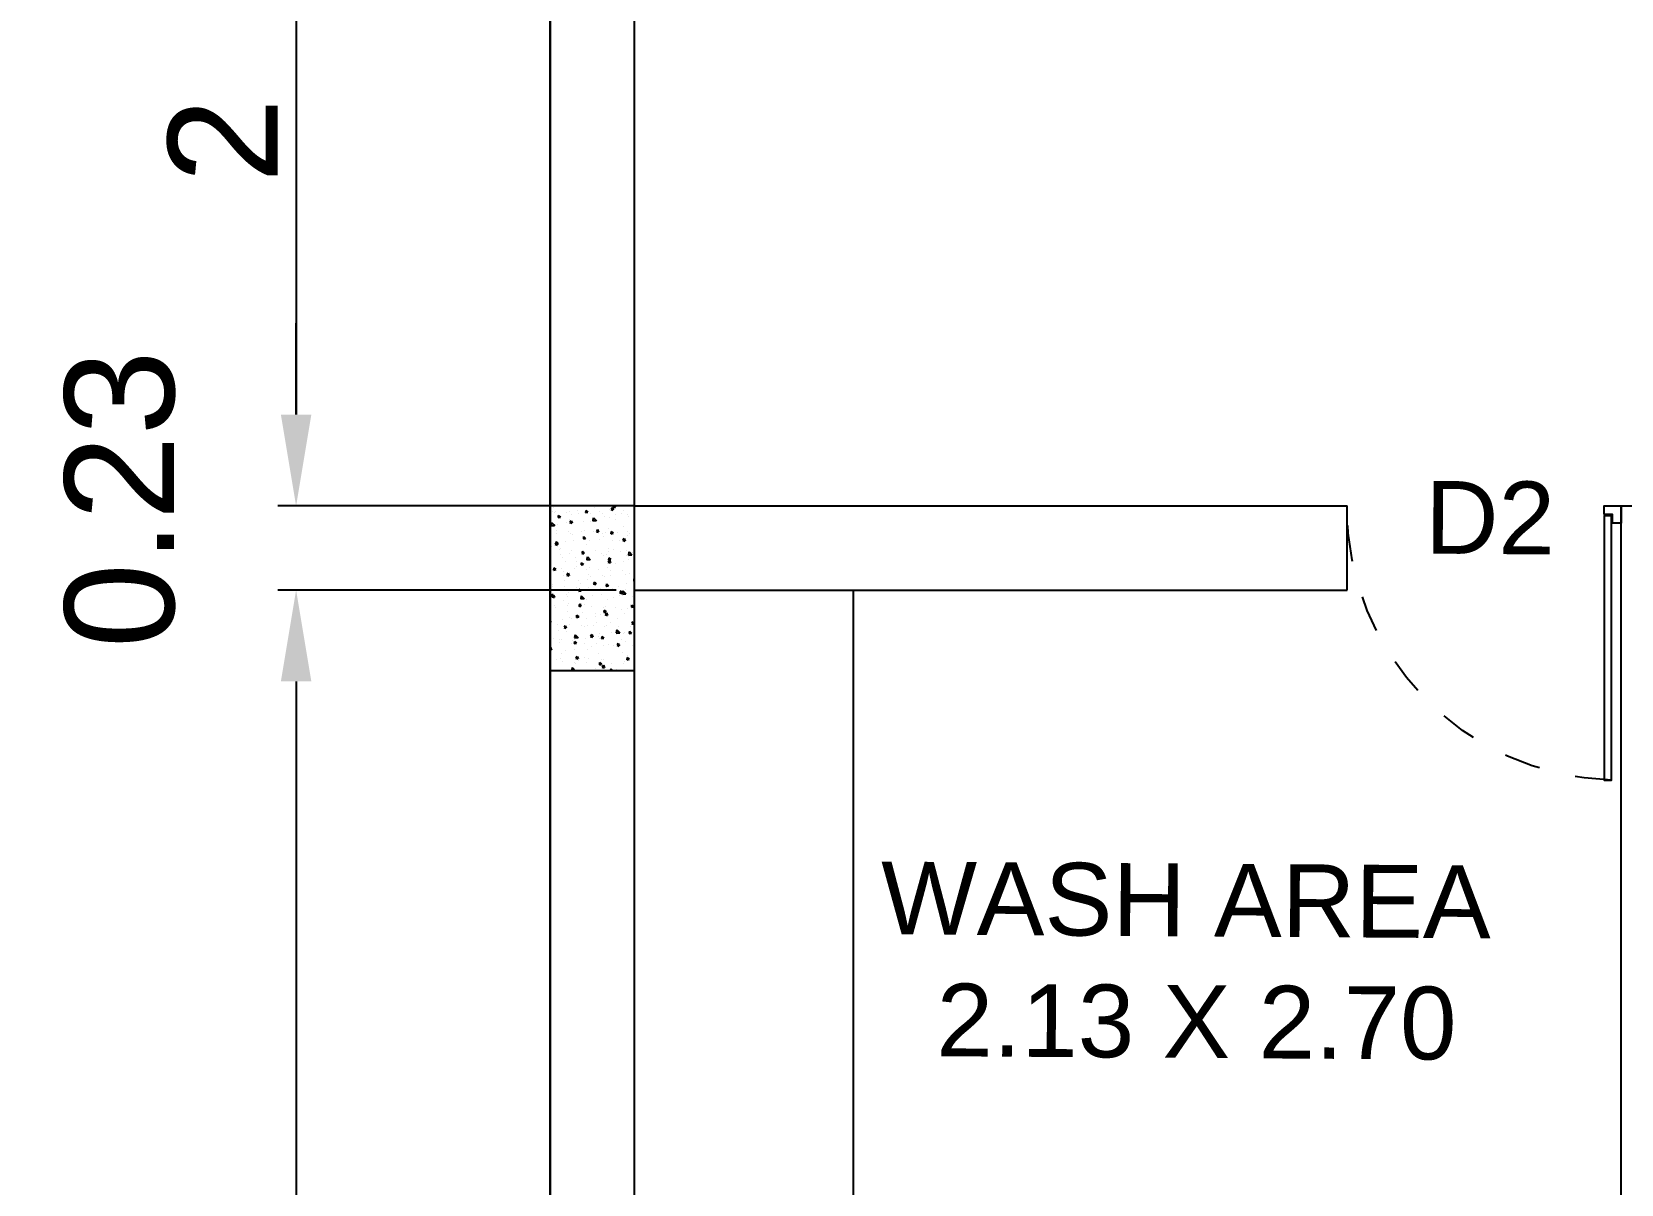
# Model space of a CAD drawing. Header units: metres. Extents: x 0 to 2048, y 111 to 219.
# Drawn here: x 1821.01 to 1825.359, y 168.019 to 171.172 of the extents above; entities that cross this region are included whole.
import ezdxf

# ---------------------------------------------------------------- set-up
doc = ezdxf.new("R2010")
doc.units = ezdxf.units.M
doc.header["$LTSCALE"] = 0.5
doc.header["$MEASUREMENT"] = 0
doc.header["$PDMODE"] = 3
doc.linetypes.add('CONTIN', pattern=[0])
doc.linetypes.add('HIDDEN2', pattern=[0.1875, 0.125, -0.0625])
doc.layers.add('BLK_1_FLR_0_BLT_UP_AREA', color=27, linetype='Continuous')
doc.layers.add('layout bou', color=1, linetype='Continuous', lineweight=60)
doc.layers.add('layout bou @ 1', color=1, linetype='Continuous', lineweight=60)
doc.styles.add('200LT_S', font='arial.ttf', dxfattribs={"height": 0.3})
doc.styles.add('PATTA & SITE', font='arial.ttf', dxfattribs={"height": 1.5})
doc.styles.get("Standard").update_dxf_attribs({"font": ''})
doc.styles.get('Standard').set_extended_font_data('Arial Black')
doc.dimstyles.new('Building Arrow', dxfattribs={"dimscale": 0, "dimtxt": 1, "dimasz": 1, "dimexe": 0.18, "dimexo": 0.0625, "dimgap": 0.09, "dimtad": 0, "dimdec": 1, "dimzin": 0, "dimdsep": 46, "dimtxsty": 'Standard', "dimcen": 0.09, "dimse1": 1, "dimse2": 1, "dimclrt": 7, "dimadec": 1, "dimazin": 0, "dimtfac": 1, "dimtdec": 1, "dimtofl": 0, "dimtmove": 0, "dimatfit": 3, "dimfxl": 0, "dimtolj": 1, "dimtzin": 0, "dimarcsym": 0})

# ---------------------------------------------------------------- blocks, each defined once
blk = doc.blocks.new('*D9')
at = {"layer": 'Defpoints', "color": 0, "lineweight": -3}
for p in [(1764.1257, 208.0316), (1764.1257, 208.0316), (1929.9765, 145.7045)]:
    blk.add_point(p, dxfattribs=at)
at = {"layer": 'layout bou', "color": 0, "lineweight": -2}
for p, q in [((1765.0618, 207.6799), (1845.0867, 177.6063)), ((1929.0405, 146.0562), (1849.0155, 176.1298))]:
    blk.add_line(p, q, dxfattribs=at)
at = {"layer": 'layout bou', "color": 0, "lineweight": -3}
for points in [[(1765.1204, 207.8359), (1765.0031, 207.5239), (1764.1257, 208.0316)], [(1929.0991, 146.2122), (1928.9818, 145.9002), (1929.9765, 145.7045)]]:
    blk.add_solid(points, dxfattribs=at)
at = {"layer": 'layout bou', "color": 7, "lineweight": 15, "insert": (1847.0511, 176.868), "char_height": 1, "attachment_point": 5, "rotation": 339.4036}
blk.add_mtext('\\A1;177.2', dxfattribs=at)

msp = doc.modelspace()

# ---------------------------------------------------------------- linework, layer by layer
at = {"color": 0, "lineweight": -3}
for p, q in [((1822.42887, 177.33467), (1822.42887, 162.08467)), ((1822.42887, 162.08467), (1822.42887, 177.33467)), ((1822.65887, 169.87467), (1822.65887, 171.87467)), ((1822.65887, 169.87467), (1824.60887, 169.87467)), ((1824.60887, 169.64467), (1824.60887, 169.87467)), ((1825.35887, 162.31467), (1825.35887, 169.87467)), ((1825.35887, 169.87467), (1828.88887, 169.87467)), ((1822.65887, 167.51467), (1822.65887, 169.64467)), ((1822.65887, 169.64467), (1824.60887, 169.64467)), ((1823.25887, 167.51467), (1823.25887, 169.64467))]:
    msp.add_line(p, q, dxfattribs=at)
at = {"color": 8, "lineweight": -3}
msp.add_line((1822.42887, 162.08467), (1822.42887, 177.33467), dxfattribs=at)
at = {"color": 7, "lineweight": -3}
for p, q in [((1821.73335, 171.62467), (1821.73335, 170.12467)), ((1821.73335, 170.12467), (1821.73335, 170.37467)), ((1821.73335, 169.39467), (1821.73335, 162.56467)), ((1821.73335, 169.39467), (1821.73335, 169.14467))]:
    msp.add_line(p, q, dxfattribs=at)
at = {"color": 252, "lineweight": -3}
for p, q in [((1822.60887, 169.87467), (1821.68335, 169.87467)), ((1822.60887, 169.87467), (1821.68335, 169.87467)), ((1822.60887, 169.64467), (1821.68335, 169.64467)), ((1822.60887, 169.64467), (1821.68335, 169.64467))]:
    msp.add_line(p, q, dxfattribs=at)
at = {"linetype": 'CONTIN', "lineweight": -3, "ltscale": 0.5}
for p, q in [((1822.42887, 169.87467), (1822.42887, 169.42467)), ((1822.65887, 169.87467), (1822.42887, 169.87467)), ((1822.65887, 169.42467), (1822.65887, 169.87467)), ((1822.42887, 169.42467), (1822.65887, 169.42467))]:
    msp.add_line(p, q, dxfattribs=at)
at = {"lineweight": -3}
for p, q in [((1822.43616, 169.85892), (1822.43616, 169.85892)), ((1822.43626, 169.87174), (1822.43626, 169.87174)), ((1822.44429, 169.86057), (1822.44429, 169.86057)), ((1822.48044, 169.8593), (1822.48044, 169.8593)), ((1822.50312, 169.86275), (1822.50312, 169.86275)), ((1822.52606, 169.86261), (1822.52554, 169.85663)), ((1822.52554, 169.85664), (1822.5318, 169.8578)), ((1822.52606, 169.86261), (1822.53181, 169.85779)), ((1822.55101, 169.86984), (1822.55101, 169.86984)), ((1822.56279, 169.85862), (1822.56279, 169.85862)), ((1822.59128, 169.86586), (1822.59128, 169.86586)), ((1822.59862, 169.86978), (1822.59526, 169.8648)), ((1822.59526, 169.86481), (1822.6013, 169.86278)), ((1822.59862, 169.86978), (1822.6013, 169.86278)), ((1822.60075, 169.87051), (1822.60702, 169.87167)), ((1822.60112, 169.87467), (1822.60076, 169.87051)), ((1822.60344, 169.87467), (1822.60703, 169.87167)), ((1822.62975, 169.86246), (1822.62975, 169.86246)), ((1822.43251, 169.82926), (1822.43113, 169.82037)), ((1822.43113, 169.82037), (1822.44063, 169.82148)), ((1822.43284, 169.82895), (1822.44096, 169.82116)), ((1822.43401, 169.81835), (1822.43401, 169.81835)), ((1822.43988, 169.85765), (1822.43988, 169.85765)), ((1822.44928, 169.8227), (1822.44928, 169.8227)), ((1822.45084, 169.84874), (1822.45032, 169.84276)), ((1822.45032, 169.84276), (1822.45658, 169.84392)), ((1822.45084, 169.84874), (1822.45659, 169.84392)), ((1822.47317, 169.85643), (1822.47317, 169.85643)), ((1822.47366, 169.83076), (1822.47366, 169.83076)), ((1822.48117, 169.83879), (1822.48117, 169.83879)), ((1822.48584, 169.83442), (1822.48248, 169.82944)), ((1822.48248, 169.82945), (1822.48853, 169.82742)), ((1822.48373, 169.83427), (1822.48373, 169.83427)), ((1822.48584, 169.83442), (1822.48853, 169.82742)), ((1822.48709, 169.85184), (1822.48709, 169.85184)), ((1822.50646, 169.85522), (1822.50646, 169.85522)), ((1822.51988, 169.83299), (1822.51988, 169.83299)), ((1822.53819, 169.83237), (1822.53819, 169.83237)), ((1822.53975, 169.854), (1822.53975, 169.854)), ((1822.54647, 169.84252), (1822.54509, 169.83363)), ((1822.5451, 169.83363), (1822.5546, 169.83474)), ((1822.5468, 169.84221), (1822.55492, 169.83442)), ((1822.57304, 169.85278), (1822.57304, 169.85278)), ((1822.57785, 169.84477), (1822.57785, 169.84477)), ((1822.59045, 169.84353), (1822.59045, 169.84353)), ((1822.60633, 169.85157), (1822.60633, 169.85157)), ((1822.6078, 169.83849), (1822.6078, 169.83849)), ((1822.6249, 169.8551), (1822.6249, 169.8551)), ((1822.62989, 169.81723), (1822.62989, 169.81723)), ((1822.63962, 169.85035), (1822.63962, 169.85035)), ((1822.64238, 169.84638), (1822.64238, 169.84638)), ((1822.44558, 169.77473), (1822.44222, 169.76975)), ((1822.44457, 169.77701), (1822.44404, 169.77103)), ((1822.44404, 169.77104), (1822.45031, 169.77219)), ((1822.44457, 169.77701), (1822.45031, 169.77219)), ((1822.44558, 169.77473), (1822.44826, 169.76773)), ((1822.44617, 169.8006), (1822.44617, 169.8006)), ((1822.44629, 169.80714), (1822.44629, 169.80714)), ((1822.4714, 169.77737), (1822.4714, 169.77737)), ((1822.47958, 169.80592), (1822.47958, 169.80592)), ((1822.48484, 169.79846), (1822.48484, 169.79846)), ((1822.48872, 169.79639), (1822.48872, 169.79639)), ((1822.49118, 169.78047), (1822.49118, 169.78047)), ((1822.51287, 169.80471), (1822.51287, 169.80471)), ((1822.51313, 169.80443), (1822.51313, 169.80443)), ((1822.51979, 169.79089), (1822.51926, 169.78491)), ((1822.51926, 169.78491), (1822.52553, 169.78607)), ((1822.51979, 169.79089), (1822.52553, 169.78606)), ((1822.52317, 169.80796), (1822.52317, 169.80796)), ((1822.53594, 169.77899), (1822.53594, 169.77899)), ((1822.54615, 169.80349), (1822.54615, 169.80349)), ((1822.55835, 169.81009), (1822.555, 169.80511)), ((1822.555, 169.80512), (1822.56104, 169.80309)), ((1822.55835, 169.81009), (1822.56104, 169.80309)), ((1822.55932, 169.80669), (1822.55932, 169.80669)), ((1822.56262, 169.78165), (1822.56262, 169.78165)), ((1822.5728, 169.8003), (1822.5728, 169.8003)), ((1822.57559, 169.79139), (1822.57559, 169.79139)), ((1822.57944, 169.80227), (1822.57944, 169.80227)), ((1822.58902, 169.81247), (1822.58902, 169.81247)), ((1822.59501, 169.80476), (1822.59448, 169.79878)), ((1822.59448, 169.79879), (1822.60075, 169.79994)), ((1822.59501, 169.80476), (1822.60075, 169.79994)), ((1822.59876, 169.78038), (1822.59876, 169.78038)), ((1822.61273, 169.80106), (1822.61273, 169.80106)), ((1822.61781, 169.78018), (1822.61781, 169.78018)), ((1822.63087, 169.78576), (1822.62751, 169.78078)), ((1822.62751, 169.78079), (1822.63356, 169.77876)), ((1822.63087, 169.78576), (1822.63356, 169.77875)), ((1822.63976, 169.80414), (1822.63976, 169.80414)), ((1822.64012, 169.793), (1822.64012, 169.793)), ((1822.64602, 169.79984), (1822.64602, 169.79984)), ((1822.43175, 169.76497), (1822.43175, 169.76497)), ((1822.44222, 169.76976), (1822.44827, 169.76773)), ((1822.45378, 169.7552), (1822.45378, 169.7552)), ((1822.45618, 169.74228), (1822.45618, 169.74228)), ((1822.45759, 169.75954), (1822.45759, 169.75954)), ((1822.46089, 169.73451), (1822.46089, 169.73451)), ((1822.48258, 169.74508), (1822.48258, 169.74508)), ((1822.48707, 169.75398), (1822.48707, 169.75398)), ((1822.49703, 169.73324), (1822.49703, 169.73324)), ((1822.51809, 169.7504), (1822.51474, 169.74542)), ((1822.51474, 169.74543), (1822.52078, 169.7434)), ((1822.51809, 169.7504), (1822.52078, 169.74339)), ((1822.52036, 169.75277), (1822.52036, 169.75277)), ((1822.52314, 169.74611), (1822.52314, 169.74611)), ((1822.52816, 169.77009), (1822.52816, 169.77009)), ((1822.52992, 169.7358), (1822.52854, 169.7269)), ((1822.52855, 169.72691), (1822.53804, 169.72801)), ((1822.53025, 169.73548), (1822.53837, 169.72769)), ((1822.55365, 169.75155), (1822.55365, 169.75155)), ((1822.5676, 169.74378), (1822.5676, 169.74378)), ((1822.57333, 169.73801), (1822.57333, 169.73801)), ((1822.58281, 169.74198), (1822.58281, 169.74198)), ((1822.58677, 169.75909), (1822.58677, 169.75909)), ((1822.58694, 169.75034), (1822.58694, 169.75034)), ((1822.5882, 169.72706), (1822.59447, 169.72822)), ((1822.58873, 169.73303), (1822.58821, 169.72706)), ((1822.58873, 169.73303), (1822.59448, 169.72821)), ((1822.60206, 169.75534), (1822.60206, 169.75534)), ((1822.62023, 169.74912), (1822.62023, 169.74912)), ((1822.63787, 169.73962), (1822.63787, 169.73962)), ((1822.6382, 169.75407), (1822.6382, 169.75407)), ((1822.6415, 169.72904), (1822.6415, 169.72904)), ((1822.64388, 169.74905), (1822.6425, 169.74016)), ((1822.64251, 169.74016), (1822.65201, 169.74127)), ((1822.64421, 169.74874), (1822.65233, 169.74095)), ((1822.64977, 169.74582), (1822.64977, 169.74582)), ((1822.65352, 169.7479), (1822.65352, 169.7479)), ((1822.42949, 169.71159), (1822.42949, 169.71159)), ((1822.43829, 169.70528), (1822.43777, 169.69931)), ((1822.43777, 169.69931), (1822.44403, 169.70047)), ((1822.43829, 169.70528), (1822.44404, 169.70046)), ((1822.46083, 169.70386), (1822.46083, 169.70386)), ((1822.46587, 169.69664), (1822.46587, 169.69664)), ((1822.46619, 169.68396), (1822.46619, 169.68396)), ((1822.46915, 169.72399), (1822.46915, 169.72399)), ((1822.47783, 169.69071), (1822.47447, 169.68573)), ((1822.47448, 169.68574), (1822.48052, 169.68371)), ((1822.47783, 169.69071), (1822.48052, 169.6837)), ((1822.48033, 169.69169), (1822.48033, 169.69169)), ((1822.49411, 169.70264), (1822.49411, 169.70264)), ((1822.50033, 169.7082), (1822.50033, 169.7082)), ((1822.50119, 169.72215), (1822.50119, 169.72215)), ((1822.51351, 169.71916), (1822.51299, 169.71318)), ((1822.51299, 169.71319), (1822.51925, 169.71434)), ((1822.51351, 169.71916), (1822.51926, 169.71434)), ((1822.5274, 169.70142), (1822.5274, 169.70142)), ((1822.53316, 169.68779), (1822.53316, 169.68779)), ((1822.53368, 169.7256), (1822.53368, 169.7256)), ((1822.53647, 169.70693), (1822.53647, 169.70693)), ((1822.56069, 169.70021), (1822.56069, 169.70021)), ((1822.57108, 169.68462), (1822.57108, 169.68462)), ((1822.58451, 169.70571), (1822.58451, 169.70571)), ((1822.59061, 169.72607), (1822.58725, 169.72109)), ((1822.58725, 169.7211), (1822.5933, 169.71907)), ((1822.59061, 169.72607), (1822.59329, 169.71906)), ((1822.59398, 169.69899), (1822.59398, 169.69899)), ((1822.60704, 169.71747), (1822.60704, 169.71747)), ((1822.62727, 169.69778), (1822.62727, 169.69778)), ((1822.62782, 169.72186), (1822.62782, 169.72186)), ((1822.63561, 169.68624), (1822.63561, 169.68624)), ((1822.64648, 169.69116), (1822.64648, 169.69116)), ((1822.43394, 169.65456), (1822.43394, 169.65456)), ((1822.43475, 169.65979), (1822.43475, 169.65979)), ((1822.46689, 169.67061), (1822.46689, 169.67061)), ((1822.46723, 169.65335), (1822.46723, 169.65335)), ((1822.50052, 169.65213), (1822.50052, 169.65213)), ((1822.50532, 169.67033), (1822.50532, 169.67033)), ((1822.50724, 169.64743), (1822.50671, 169.64146)), ((1822.50671, 169.64146), (1822.51298, 169.64262)), ((1822.50724, 169.64743), (1822.51298, 169.64261)), ((1822.5112, 169.66383), (1822.5112, 169.66383)), ((1822.53143, 169.67222), (1822.53143, 169.67222)), ((1822.53381, 169.65091), (1822.53381, 169.65091)), ((1822.53977, 169.6819), (1822.53977, 169.6819)), ((1822.54476, 169.64402), (1822.54476, 169.64402)), ((1822.55034, 169.66637), (1822.54699, 169.6614)), ((1822.54699, 169.6614), (1822.55303, 169.65938)), ((1822.55034, 169.66637), (1822.55303, 169.65937)), ((1822.5671, 169.6497), (1822.5671, 169.6497)), ((1822.57592, 169.68062), (1822.57592, 169.68062)), ((1822.57921, 169.65559), (1822.57921, 169.65559)), ((1822.58246, 169.66131), (1822.58193, 169.65533)), ((1822.58193, 169.65534), (1822.5882, 169.65649)), ((1822.58226, 169.65233), (1822.58226, 169.65233)), ((1822.58246, 169.66131), (1822.5882, 169.65649)), ((1822.59282, 169.68367), (1822.59282, 169.68367)), ((1822.60038, 169.64848), (1822.60038, 169.64848)), ((1822.61536, 169.65432), (1822.61536, 169.65432)), ((1822.62286, 169.64204), (1822.6195, 169.63707)), ((1822.62286, 169.64204), (1822.62555, 169.63504)), ((1822.62733, 169.64233), (1822.62595, 169.63344)), ((1822.62766, 169.64202), (1822.63578, 169.63423)), ((1822.63367, 169.64727), (1822.63367, 169.64727)), ((1822.63783, 169.66354), (1822.63783, 169.66354)), ((1822.65767, 169.67518), (1822.65715, 169.66921)), ((1822.65715, 169.66921), (1822.65887, 169.66953)), ((1822.65767, 169.67518), (1822.65887, 169.67418)), ((1822.43202, 169.63356), (1822.43149, 169.62758)), ((1822.43149, 169.62759), (1822.43776, 169.62874)), ((1822.43202, 169.63356), (1822.43776, 169.62874)), ((1822.43757, 169.63102), (1822.43421, 169.62604)), ((1822.43421, 169.62605), (1822.44026, 169.62402)), ((1822.43757, 169.63102), (1822.44026, 169.62401)), ((1822.43804, 169.63475), (1822.43804, 169.63475)), ((1822.44144, 169.60262), (1822.44144, 169.60262)), ((1822.44303, 169.59688), (1822.44303, 169.59688)), ((1822.46464, 169.61723), (1822.46464, 169.61723)), ((1822.47419, 169.63348), (1822.47419, 169.63348)), ((1822.47472, 169.60141), (1822.47472, 169.60141)), ((1822.4762, 169.62564), (1822.4762, 169.62564)), ((1822.47748, 169.60845), (1822.47748, 169.60845)), ((1822.47807, 169.63831), (1822.47807, 169.63831)), ((1822.51008, 169.60668), (1822.50673, 169.60171)), ((1822.50673, 169.60171), (1822.51277, 169.59969)), ((1822.50801, 169.60019), (1822.50801, 169.60019)), ((1822.51008, 169.60668), (1822.51277, 169.59968)), ((1822.51337, 169.62907), (1822.51199, 169.62018)), ((1822.51199, 169.62018), (1822.52149, 169.62129)), ((1822.51363, 169.60717), (1822.51363, 169.60717)), ((1822.5137, 169.62876), (1822.52182, 169.62097)), ((1822.52121, 169.60551), (1822.52121, 169.60551)), ((1822.52917, 169.61884), (1822.52917, 169.61884)), ((1822.5413, 169.59897), (1822.5413, 169.59897)), ((1822.54317, 169.62948), (1822.54317, 169.62948)), ((1822.56882, 169.63124), (1822.56882, 169.63124)), ((1822.57459, 169.59776), (1822.57459, 169.59776)), ((1822.58, 169.59894), (1822.58, 169.59894)), ((1822.5842, 169.61772), (1822.5842, 169.61772)), ((1822.60283, 169.62535), (1822.60283, 169.62535)), ((1822.61865, 169.62928), (1822.61865, 169.62928)), ((1822.61951, 169.63707), (1822.62555, 169.63505)), ((1822.62596, 169.63344), (1822.63546, 169.63455)), ((1822.63336, 169.63285), (1822.63336, 169.63285)), ((1822.64784, 169.60522), (1822.64784, 169.60522)), ((1822.65087, 169.59749), (1822.65714, 169.59864)), ((1822.6514, 169.60346), (1822.65088, 169.59748)), ((1822.6514, 169.60346), (1822.65714, 169.59864)), ((1822.6548, 169.62801), (1822.6548, 169.62801)), ((1822.65809, 169.60298), (1822.65809, 169.60298)), ((1822.42887, 169.55921), (1822.43149, 169.55701)), ((1822.42887, 169.55653), (1822.43148, 169.55702)), ((1822.46238, 169.56385), (1822.46238, 169.56385)), ((1822.47581, 169.58493), (1822.47581, 169.58493)), ((1822.48247, 169.57057), (1822.48247, 169.57057)), ((1822.48621, 169.56732), (1822.48621, 169.56732)), ((1822.50043, 169.56973), (1822.5067, 169.57089)), ((1822.50096, 169.57571), (1822.50044, 169.56973)), ((1822.50096, 169.57571), (1822.50671, 169.57089)), ((1822.51693, 169.58214), (1822.51693, 169.58214)), ((1822.52691, 169.56546), (1822.52691, 169.56546)), ((1822.55307, 169.58087), (1822.55307, 169.58087)), ((1822.55318, 169.57116), (1822.55318, 169.57116)), ((1822.55637, 169.55583), (1822.55637, 169.55583)), ((1822.56657, 169.57786), (1822.56657, 169.57786)), ((1822.57565, 169.58361), (1822.58192, 169.58477)), ((1822.57618, 169.58958), (1822.57566, 169.58361)), ((1822.57618, 169.58958), (1822.58193, 169.58476)), ((1822.5826, 169.58235), (1822.57924, 169.57738)), ((1822.57924, 169.57738), (1822.58529, 169.57536)), ((1822.5826, 169.58235), (1822.58529, 169.57535)), ((1822.59251, 169.55456), (1822.59251, 169.55456)), ((1822.60788, 169.59654), (1822.60788, 169.59654)), ((1822.61284, 169.56703), (1822.61284, 169.56703)), ((1822.62364, 169.59141), (1822.62364, 169.59141)), ((1822.6311, 169.57947), (1822.6311, 169.57947)), ((1822.64117, 169.59533), (1822.64117, 169.59533)), ((1822.65511, 169.55802), (1822.65176, 169.55305)), ((1822.65511, 169.55802), (1822.6578, 169.55102)), ((1822.43656, 169.51313), (1822.43656, 169.51313)), ((1822.44848, 169.55128), (1822.44848, 169.55128)), ((1822.45134, 169.53373), (1822.45134, 169.53373)), ((1822.46013, 169.51046), (1822.46013, 169.51046)), ((1822.46982, 169.54699), (1822.46647, 169.54202)), ((1822.46647, 169.54202), (1822.47251, 169.54)), ((1822.46982, 169.54699), (1822.47251, 169.53999)), ((1822.47356, 169.53155), (1822.47356, 169.53155)), ((1822.48177, 169.55006), (1822.48177, 169.55006)), ((1822.49682, 169.52235), (1822.49544, 169.51345)), ((1822.49544, 169.51346), (1822.50494, 169.51456)), ((1822.49715, 169.52203), (1822.50526, 169.51424)), ((1822.51506, 169.54885), (1822.51506, 169.54885)), ((1822.52191, 169.54427), (1822.52191, 169.54427)), ((1822.52466, 169.51207), (1822.52466, 169.51207)), ((1822.53122, 169.5472), (1822.53122, 169.5472)), ((1822.54234, 169.52266), (1822.53898, 169.51769)), ((1822.53898, 169.51769), (1822.54502, 169.51566)), ((1822.54234, 169.52266), (1822.54502, 169.51566)), ((1822.54834, 169.54763), (1822.54834, 169.54763)), ((1822.56135, 169.51796), (1822.56135, 169.51796)), ((1822.56319, 169.51284), (1822.56319, 169.51284)), ((1822.56431, 169.52448), (1822.56431, 169.52448)), ((1822.5699, 169.51786), (1822.56938, 169.51188)), ((1822.56938, 169.51188), (1822.57565, 169.51304)), ((1822.5699, 169.51786), (1822.57565, 169.51304)), ((1822.57775, 169.54556), (1822.57775, 169.54556)), ((1822.58163, 169.54641), (1822.58163, 169.54641)), ((1822.59581, 169.52953), (1822.59581, 169.52953)), ((1822.61078, 169.53561), (1822.6094, 169.52671)), ((1822.60941, 169.52672), (1822.6189, 169.52782)), ((1822.61111, 169.53529), (1822.61923, 169.5275)), ((1822.61492, 169.5452), (1822.61492, 169.5452)), ((1822.62884, 169.52609), (1822.62884, 169.52609)), ((1822.63195, 169.52825), (1822.63195, 169.52825)), ((1822.64512, 169.53173), (1822.6446, 169.52575)), ((1822.6446, 169.52576), (1822.65087, 169.52692)), ((1822.64512, 169.53173), (1822.65087, 169.52691)), ((1822.64821, 169.54398), (1822.64821, 169.54398)), ((1822.65176, 169.55305), (1822.6578, 169.55102)), ((1822.65785, 169.5469), (1822.65785, 169.5469)), ((1822.42956, 169.4873), (1822.42887, 169.48628)), ((1822.42887, 169.48144), (1822.43225, 169.48031)), ((1822.42956, 169.4873), (1822.43225, 169.4803)), ((1822.45464, 169.50869), (1822.45464, 169.50869)), ((1822.45488, 169.50077), (1822.45488, 169.50077)), ((1822.45963, 169.47082), (1822.45963, 169.47082)), ((1822.4713, 169.47817), (1822.4713, 169.47817)), ((1822.48817, 169.49955), (1822.48817, 169.49955)), ((1822.49079, 169.50742), (1822.49079, 169.50742)), ((1822.49408, 169.48239), (1822.49408, 169.48239)), ((1822.49469, 169.50398), (1822.49416, 169.498)), ((1822.49416, 169.49801), (1822.50043, 169.49917)), ((1822.49469, 169.50398), (1822.50043, 169.49916)), ((1822.49622, 169.50901), (1822.49622, 169.50901)), ((1822.52146, 169.49834), (1822.52146, 169.49834)), ((1822.53023, 169.48111), (1822.53023, 169.48111)), ((1822.54123, 169.48888), (1822.54123, 169.48888)), ((1822.55475, 169.49712), (1822.55475, 169.49712)), ((1822.56206, 169.47109), (1822.56206, 169.47109)), ((1822.57549, 169.49218), (1822.57549, 169.49218)), ((1822.58804, 169.4959), (1822.58804, 169.4959)), ((1822.60079, 169.49165), (1822.60079, 169.49165)), ((1822.61485, 169.49833), (1822.6115, 169.49336)), ((1822.6115, 169.49336), (1822.61754, 169.49133)), ((1822.61485, 169.49833), (1822.61754, 169.49133)), ((1822.62133, 169.49469), (1822.62133, 169.49469)), ((1822.62285, 169.50871), (1822.62285, 169.50871)), ((1822.62659, 169.47271), (1822.62659, 169.47271)), ((1822.63525, 169.50322), (1822.63525, 169.50322)), ((1822.65461, 169.49347), (1822.65461, 169.49347)), ((1822.42909, 169.45005), (1822.42909, 169.45005)), ((1822.44657, 169.45482), (1822.44657, 169.45482)), ((1822.45787, 169.45708), (1822.45787, 169.45708)), ((1822.46238, 169.44883), (1822.46238, 169.44883)), ((1822.46905, 169.42478), (1822.46905, 169.42478)), ((1822.48788, 169.42628), (1822.49415, 169.42744)), ((1822.48841, 169.43226), (1822.48789, 169.42628)), ((1822.48841, 169.43226), (1822.49416, 169.42743)), ((1822.49567, 169.44761), (1822.49567, 169.44761)), ((1822.50207, 169.46297), (1822.49872, 169.458)), ((1822.49872, 169.458), (1822.50476, 169.45597)), ((1822.49907, 169.44451), (1822.49907, 169.44451)), ((1822.50207, 169.46297), (1822.50476, 169.45597)), ((1822.50623, 169.45069), (1822.50623, 169.45069)), ((1822.5224, 169.45869), (1822.5224, 169.45869)), ((1822.52895, 169.4464), (1822.52895, 169.4464)), ((1822.53352, 169.45608), (1822.53352, 169.45608)), ((1822.55124, 169.43056), (1822.55124, 169.43056)), ((1822.56224, 169.44518), (1822.56224, 169.44518)), ((1822.5631, 169.44016), (1822.56937, 169.44131)), ((1822.56363, 169.44613), (1822.56311, 169.44015)), ((1822.56363, 169.44613), (1822.56937, 169.44131)), ((1822.56967, 169.45481), (1822.56967, 169.45481)), ((1822.57459, 169.43864), (1822.57123, 169.43367)), ((1822.57123, 169.43367), (1822.57728, 169.43164)), ((1822.57296, 169.42977), (1822.57296, 169.42977)), ((1822.5732, 169.45452), (1822.5732, 169.45452)), ((1822.57323, 169.4388), (1822.57323, 169.4388)), ((1822.57459, 169.43864), (1822.57728, 169.43164)), ((1822.59423, 169.42888), (1822.59358, 169.42467)), ((1822.59456, 169.42857), (1822.59862, 169.42467)), ((1822.59553, 169.44397), (1822.59553, 169.44397)), ((1822.60911, 169.4285), (1822.60911, 169.4285)), ((1822.62882, 169.44275), (1822.62882, 169.44275)), ((1822.63286, 169.45039), (1822.63286, 169.45039)), ((1822.63832, 169.45403), (1822.64459, 169.45519)), ((1822.63885, 169.46001), (1822.63833, 169.45403)), ((1822.63885, 169.46001), (1822.64459, 169.45518)), ((1822.64024, 169.46535), (1822.64024, 169.46535))]:
    msp.add_line(p, q, dxfattribs=at)
at = {"lineweight": -3, "extrusion": (2.869e-13, 2.604e-13, -1), "elevation": 0}
for points in [[(-1825.31196, 169.85123), (-1825.31196, 169.87468), (-1825.35887, 169.87467), (-1825.35886, 169.82777), (-1825.33541, 169.82777), (-1825.33541, 169.85122)], [(-1825.33228, 169.8481), (-1825.31196, 169.8481), (-1825.31179, 169.12419), (-1825.33212, 169.12419)]]:
    msp.add_lwpolyline(points, close=True, dxfattribs=at)
at = {"linetype": 'HIDDEN2', "lineweight": -3, "extrusion": (2.869e-13, 2.604e-13, -1)}
msp.add_arc((-1825.35572, 169.87068), 0.74686, 271.81048, 0.31948, dxfattribs=at)
at = {"color": 7, "lineweight": -3}
for points in [[(1821.69169, 170.12467), (1821.77502, 170.12467), (1821.73335, 169.87467)], [(1821.69169, 170.12467), (1821.77502, 170.12467), (1821.73335, 169.87467)], [(1821.69169, 169.39467), (1821.77502, 169.39467), (1821.73335, 169.64467)], [(1821.69169, 169.39467), (1821.77502, 169.39467), (1821.73335, 169.64467)]]:
    msp.add_solid(points, dxfattribs=at)
at = {"layer": 'BLK_1_FLR_0_BLT_UP_AREA', "color": 27, "lineweight": -3, "ltscale": 3}
msp.add_lwpolyline([(1825.35887, 162.08467), (1825.35887, 159.08467), (1830.23487, 159.08467), (1830.23487, 162.08467), (1837.67887, 162.08467), (1837.67887, 149.88467), (1852.92887, 149.88467), (1852.92887, 177.33467), (1822.42887, 177.33467), (1822.42887, 162.08467)], close=True, dxfattribs=at)

# ---------------------------------------------------------------- texts
at = {"lineweight": -3, "style": 'PATTA & SITE'}
for s, height, p in [('D2', 0.199101, (1824.82164, 169.74428)), ('     WASH AREA', 0.1991007, (1822.94641, 168.70511)), ('       2.13 X 2.70', 0.1991007, (1822.9442, 168.37247))]:
    msp.add_text(s, height=height, rotation=359.61954, dxfattribs=at).set_placement(p)
at = {"lineweight": -3, "char_height": 0.3, "attachment_point": 5, "rotation": 90, "style": '200LT_S'}
for s, insert in [('2', (1821.53274, 170.87467)), ('0.23', (1821.2518, 169.89315))]:
    msp.add_mtext(s, dxfattribs=dict(at, insert=insert))

# ---------------------------------------------------------------- dimensions: what is measured, and where the dimension line sits
at = {"layer": 'layout bou @ 1', "color": 8, "lineweight": 15}
dim = msp.add_aligned_dim(p1=(1929.97654, 145.70445), p2=(1764.12569, 208.03165), distance=0, dimstyle='Building Arrow', override={"dimscale": 1, "dimtix": 0, "dimtofl": 0, "dimtmove": 0, "dimatfit": 3}, dxfattribs=at)
dim.commit()
dim.dimension.update_dxf_attribs({"geometry": '*D9', "text_midpoint": (1847.05112, 176.86805)})

doc.saveas('drawing.dxf')
